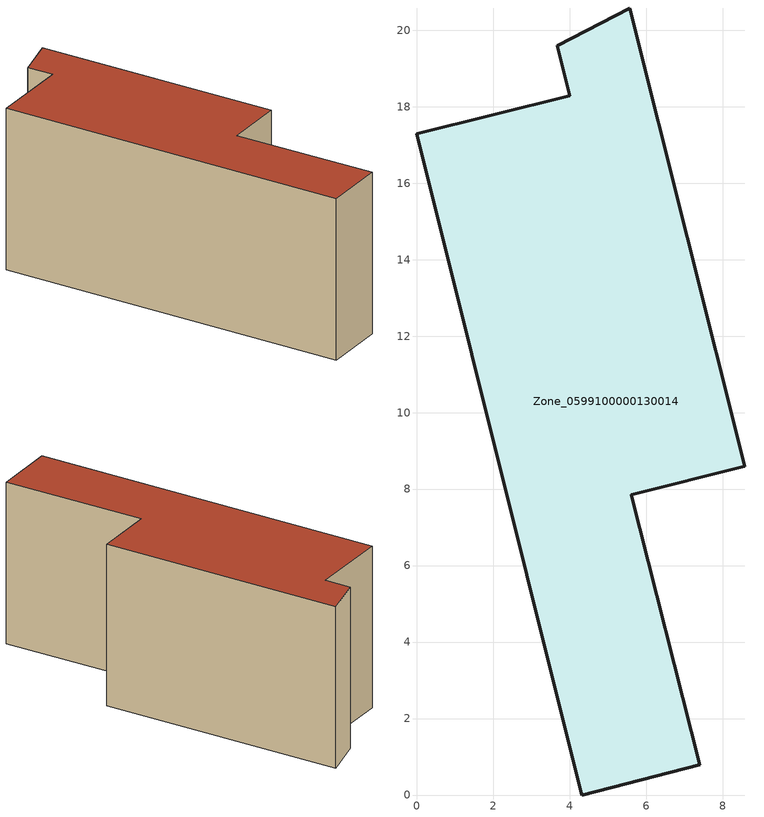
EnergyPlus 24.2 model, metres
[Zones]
Zone_0599100000130014
 floor ground (C_G): 5.57,20.58 8.57,8.6 5.6,7.85 7.39,0.79 4.31,0 0,17.29 4,18.29 3.67,19.6 z0
 wall outside (C_F): 4.31,0 7.39,0.79 5.6,7.85 8.57,8.6 5.57,20.58 3.67,19.6 4,18.29 0,17.29 4.31,0 z0:8.29
 roof outside (C_R): 8.57,8.6 5.57,20.58 3.67,19.6 4,18.29 0,17.29 4.31,0 7.39,0.79 5.6,7.85 z8.29
[BUILDING]
Pand.0599100000130014: North Axis=0; Terrain=City; Loads Convergence Tolerance Value=0.04; Temperature Convergence Tolerance Value=0.4; Solar Distribution=FullExterior; Maximum Number of Warmup Days=25; Minimum Number of Warmup Days=1
[Site:Location]
Rotterdam.The.Hague.AP_ZH_NLD Design_Conditions: Latitude=51.96; Longitude=4.45; Time Zone=1; Elevation=-4.5
[SITE:GROUNDTEMPERATURE:BUILDINGSURFACE]
18, 18, 18, 18, 18, 18, 18, 18, 18, 18, 18, 18
[MATERIAL] Thermal Absorptance=0.9; Solar Absorptance=0.7; Visible Absorptance=0.7
Name | Roughness | Thickness | Conductivity | Density | Specific Heat
G.TI.1975-1991 | MediumSmooth | 0.15 | 0.288461 | 540 | 1210
F.TI.1975-1991 | Rough | 0.3 | 0.230769 | 1920 | 840
R.TI.1975-1991 | MediumRough | 0.2 | 0.153846 | 1500 | 1000
[CONSTRUCTION]
C_G: G.TI.1975-1991
C_F: F.TI.1975-1991
C_R: R.TI.1975-1991
[ZONE]
Zone_0599100000130014: Type=1; Multiplier=1; Ceiling Height=Autocalculate; Volume=Autocalculate; Floor Area=autocalculate; Part of Total Floor Area=Yes
[ZONEINFILTRATION:DESIGNFLOWRATE]
Infil_Zone_0599100000130014: Zone or ZoneList or Space or SpaceList=Zone_0599100000130014; Schedule=AlwaysOn; Design Flow Rate Calculation Method=Flow/Area; Flow Rate per Floor Area=0.003; Constant Term Coefficient=1; Temperature Term Coefficient=0; Velocity Term Coefficient=0; Velocity Squared Term Coefficient=0
[HVACTEMPLATE:ZONE:IDEALLOADSAIRSYSTEM]
Zone_0599100000130014: Maximum Heating Supply Air Temperature=50; Minimum Cooling Supply Air Temperature=13; Maximum Heating Supply Air Humidity Ratio=0.0156; Minimum Cooling Supply Air Humidity Ratio=0.0077; Heating Limit=NoLimit; Cooling Limit=NoLimit; Dehumidification Control Type=ConstantSensibleHeatRatio; Cooling Sensible Heat Ratio=0.7; Dehumidification Setpoint=60; Humidification Control Type=None; Humidification Setpoint=30; Outdoor Air Method=None; Outdoor Air Flow Rate per Person=0.00944; Outdoor Air Flow Rate per Zone Floor Area=0; Outdoor Air Flow Rate per Zone=0; Demand Controlled Ventilation Type=None; Outdoor Air Economizer Type=NoEconomizer; Heat Recovery Type=None; Sensible Heat Recovery Effectiveness=0.7; Latent Heat Recovery Effectiveness=0.65
[ZONECONTROL:THERMOSTAT]
ThermostatControl_Zone_0599100000130014: Zone or ZoneList=Zone_0599100000130014; Control Type Schedule=DualSetpointControlType; Control 1=Thermostat_Zone_0599100000130014; Temperature Difference Between Cutout And Setpoint=0
[THERMOSTATSETPOINT:DUALSETPOINT]
Thermostat_Zone_0599100000130014: Heating Setpoint Temperature Schedule=HeatingSetpoint_Zone_0599100000130014; Cooling Setpoint Temperature Schedule=CoolingSetpoint_Zone_0599100000130014
[SCHEDULE:COMPACT]
HeatingSetpoint_Zone_0599100000130014: Through: 12/31, For: AllDays, Until: 24:00, 21
CoolingSetpoint_Zone_0599100000130014: Through: 12/31, For: AllDays, Until: 24:00, 24
DualSetpointControlType: Through: 12/31, For: AllDays, Until: 24:00, 4
AlwaysOn: Through: 12/31, For: AllDays, Until: 24:00, 1
